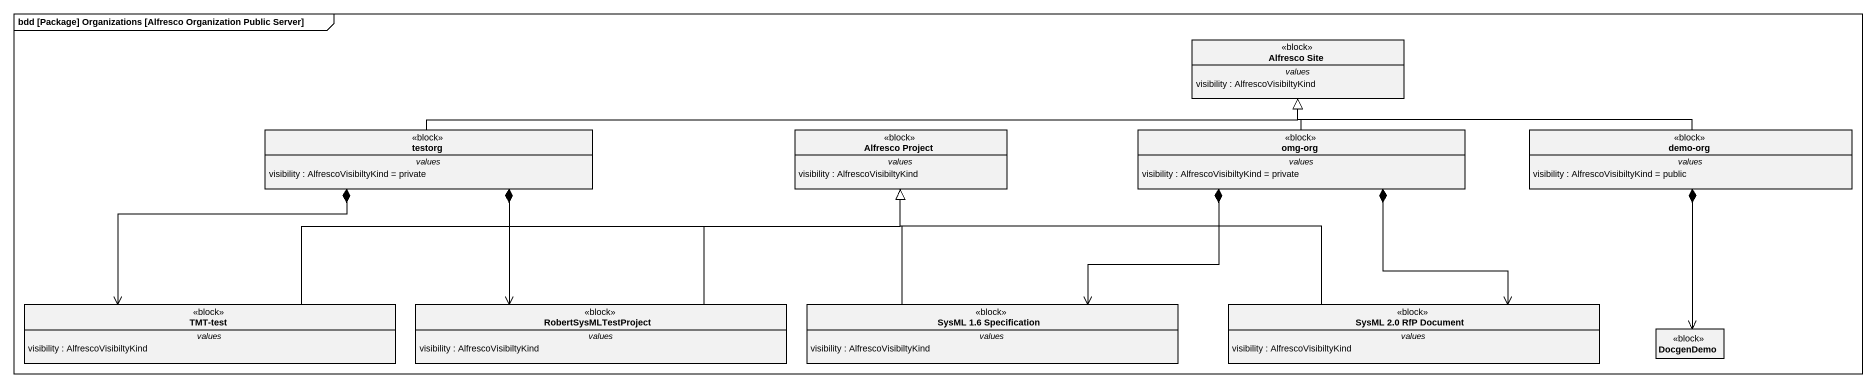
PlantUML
@startuml
mainframe bdd [Package] Organizations [Alfresco Organization Public Server]
hide circle
hide empty members
class "Alfresco Site" as Alfresco_Site <<block>> {
  -- values --
  visibility : AlfrescoVisibiltyKind
}
class testorg <<block>> {
  -- values --
  visibility : AlfrescoVisibiltyKind = private
}
class "Alfresco Project" as Alfresco_Project <<block>> {
  -- values --
  visibility : AlfrescoVisibiltyKind
}
class "omg-org" as omg_org <<block>> {
  -- values --
  visibility : AlfrescoVisibiltyKind = private
}
class "demo-org" as demo_org <<block>> {
  -- values --
  visibility : AlfrescoVisibiltyKind = public
}
class "TMT-test" as TMT_test <<block>> {
  -- values --
  visibility : AlfrescoVisibiltyKind
}
class RobertSysMLTestProject <<block>> {
  -- values --
  visibility : AlfrescoVisibiltyKind
}
class "SysML 1.6 Specification" as SysML_1_6_Specification <<block>> {
  -- values --
  visibility : AlfrescoVisibiltyKind
}
class "SysML 2.0 RfP Document" as SysML_2_0_RfP_Document <<block>> {
  -- values --
  visibility : AlfrescoVisibiltyKind
}
class DocgenDemo <<block>>
testorg -right-|> Alfresco_Site
testorg *--> TMT_test
testorg *--> RobertSysMLTestProject
omg_org -up-|> Alfresco_Site
omg_org *-left-> SysML_1_6_Specification
omg_org *--> SysML_2_0_RfP_Document
demo_org -left-|> Alfresco_Site
demo_org *--> DocgenDemo
TMT_test -right-|> Alfresco_Project
RobertSysMLTestProject -right-|> Alfresco_Project
SysML_1_6_Specification -up-|> Alfresco_Project
SysML_2_0_RfP_Document -left-|> Alfresco_Project
@enduml
